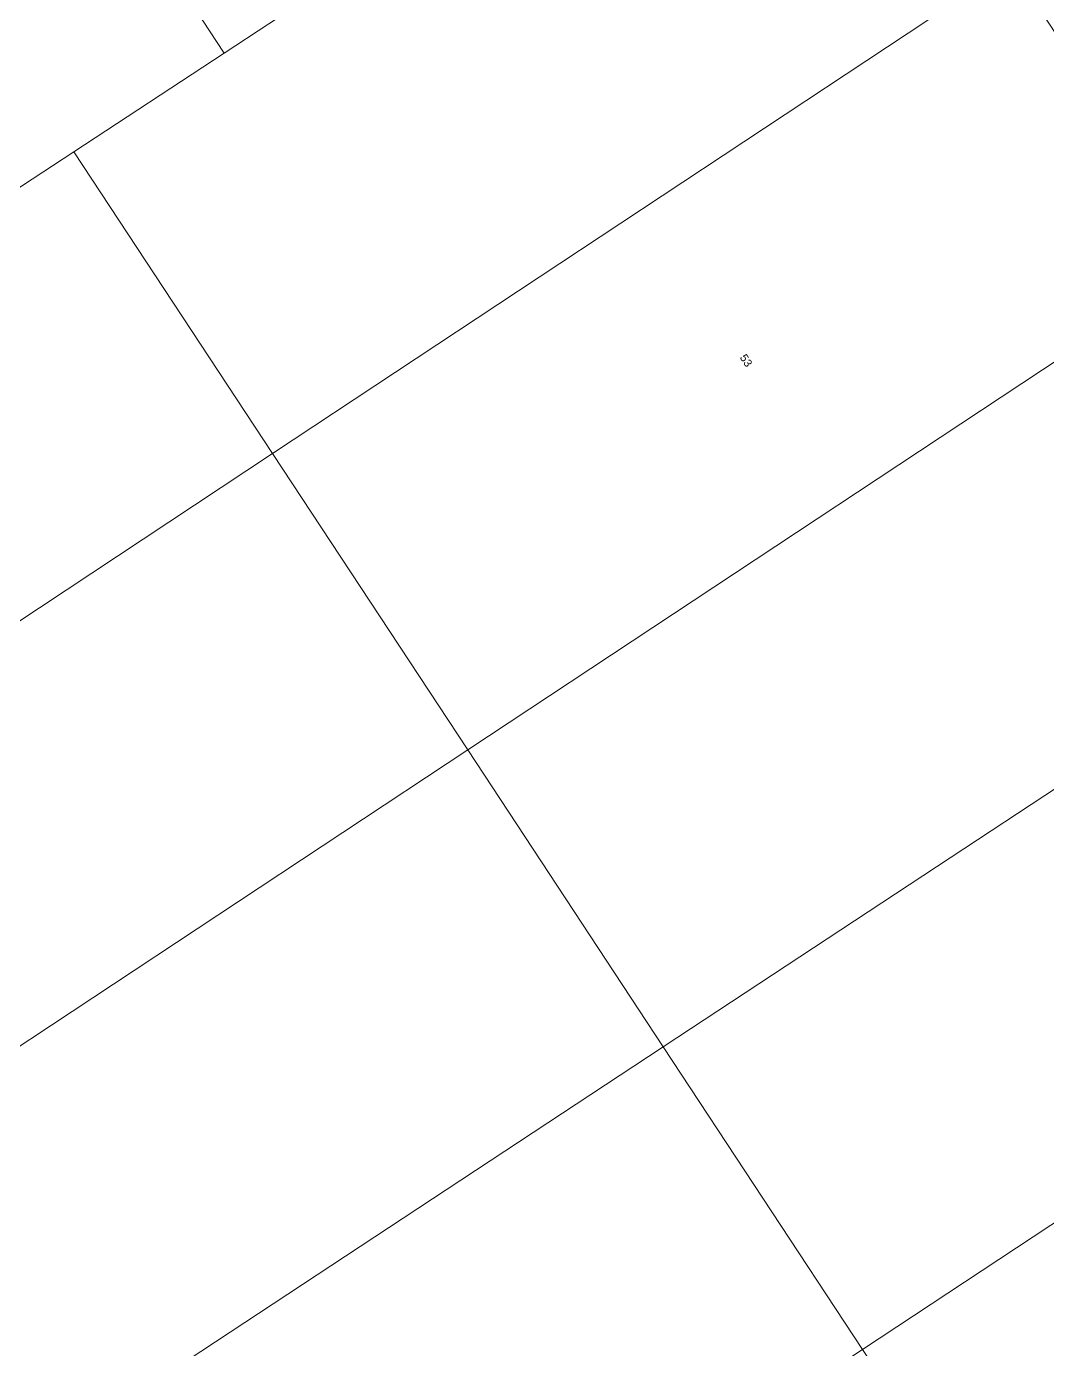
# Model space of a CAD drawing. Header units: metres. Extents: x 301970 to 303550, y 6271876 to 6273079.
# Drawn here: x 302793 to 303022.6, y 6272514.2 to 6272811.8 of the extents above; entities that cross this region are included whole.
import ezdxf

# ---------------------------------------------------------------- set-up
doc = ezdxf.new("R2010")
doc.units = ezdxf.units.M
doc.layers.add('Cadastre Land Parcels_SP_EXT', color=7, linetype='Continuous', lineweight=5, transparency=0.7)
doc.styles.get("Standard").update_dxf_attribs({"font": 'arial.ttf'})

msp = doc.modelspace()

# ---------------------------------------------------------------- linework, layer by layer
at = {"layer": 'Cadastre Land Parcels_SP_EXT', "linetype": 'Continuous'}
for points in [[(302837.41, 6272805.84), (302870.46, 6272827.59), (302760.05, 6272995.97), (302726.92, 6272974.13), (302837.41, 6272805.84)], [(302803.64, 6272783.66), (302837.41, 6272805.84), (302726.92, 6272974.13), (302676.94, 6272941.15), (302658.67, 6272929.1), (302770.67, 6272762.01), (302803.64, 6272783.66)], [(303014.27, 6272825.61), (302969.65, 6272892.83), (302904.44, 6272849.96), (302870.46, 6272827.59), (302837.41, 6272805.84), (302803.64, 6272783.66), (302848.33, 6272715.77), (303014.27, 6272825.61)], [(303058.45, 6272759), (303014.27, 6272825.61), (302848.33, 6272715.77), (302892.22, 6272649.11), (303058.45, 6272759)], [(302679.66, 6272604.11), (302848.33, 6272715.77), (302803.64, 6272783.66), (302770.67, 6272762.01), (302702.29, 6272717.13), (302634.52, 6272672.64), (302679.66, 6272604.11)], [(303088.96, 6272712.99), (303058.45, 6272759), (302892.22, 6272649.11), (302936.18, 6272582.33), (303089.66, 6272683.41), (303102.82, 6272692.08), (303088.96, 6272712.99)], [(302723.48, 6272537.57), (302892.22, 6272649.11), (302848.33, 6272715.77), (302679.66, 6272604.11), (302723.48, 6272537.57)], [(303147.74, 6272624.31), (303102.82, 6272692.08), (303089.66, 6272683.41), (302936.18, 6272582.33), (302981.01, 6272514.24), (303092.4, 6272587.78), (303147.74, 6272624.31)], [(302936.18, 6272582.33), (302892.22, 6272649.11), (302723.48, 6272537.57), (302767.29, 6272471.09), (302936.18, 6272582.33)], [(303202.02, 6272542.44), (303147.74, 6272624.31), (303092.4, 6272587.78), (302981.01, 6272514.24), (303034.86, 6272432.43), (303068.34, 6272454.4), (303096.56, 6272472.99), (303136.47, 6272499.26), (303202.02, 6272542.44)], [(302981.01, 6272514.24), (302936.18, 6272582.33), (302767.29, 6272471.09), (302812.26, 6272402.83), (302981.01, 6272514.24)]]:
    msp.add_lwpolyline(points, close=True, dxfattribs=at)

# ---------------------------------------------------------------- texts
at = {"layer": 'Cadastre Land Parcels_SP_EXT'}
msp.add_text('53', height=1.8, rotation=303.4405, dxfattribs=at).set_placement((302953.32, 6272737.37))

doc.saveas('drawing.dxf')
